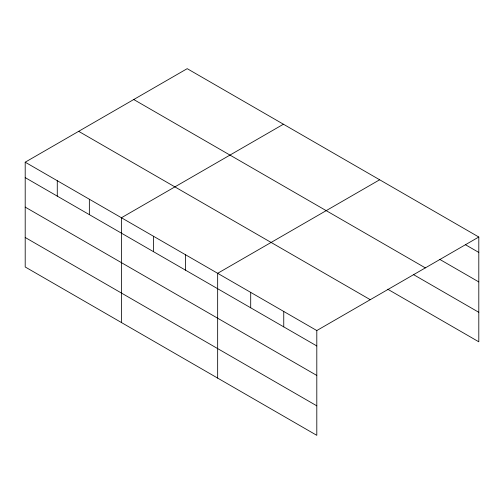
<?xml version="1.0" encoding="UTF-8"?>
<svg xmlns="http://www.w3.org/2000/svg" width="504" height="504" viewBox="0 0 504 504"><rect width="100%" height="100%" fill="white"/><g stroke="black" fill="none" stroke-linecap="round" stroke-linejoin="round"><path stroke-width="0.76" d="M25.2 162.194L316.802 330.548L316.802 435.336L25.2 266.981L25.2 162.194L187.198 68.664L478.8 237.019L478.8 341.806L387.752 289.239M283.431 124.223L121.426 217.753L121.426 322.535M379.657 179.777L217.659 273.307L217.659 378.094M316.802 330.548L478.8 237.019M465.312 244.642L478.8 252.428M439.683 259.339L478.8 281.925M133.743 99.527L425.338 267.882M413.381 274.541L478.8 312.31M78.662 131.33L370.257 299.685M25.2 177.61L316.802 345.958M25.2 207.1L316.802 375.455M25.2 237.485L316.802 405.84M283.752 311.466L283.752 326.882M250.702 292.389L250.702 307.799M185.579 254.791L185.579 270.201M153.506 236.269L153.506 251.685M89.353 199.231L89.353 214.647M57.273 180.716L57.273 196.125"/></g></svg>
